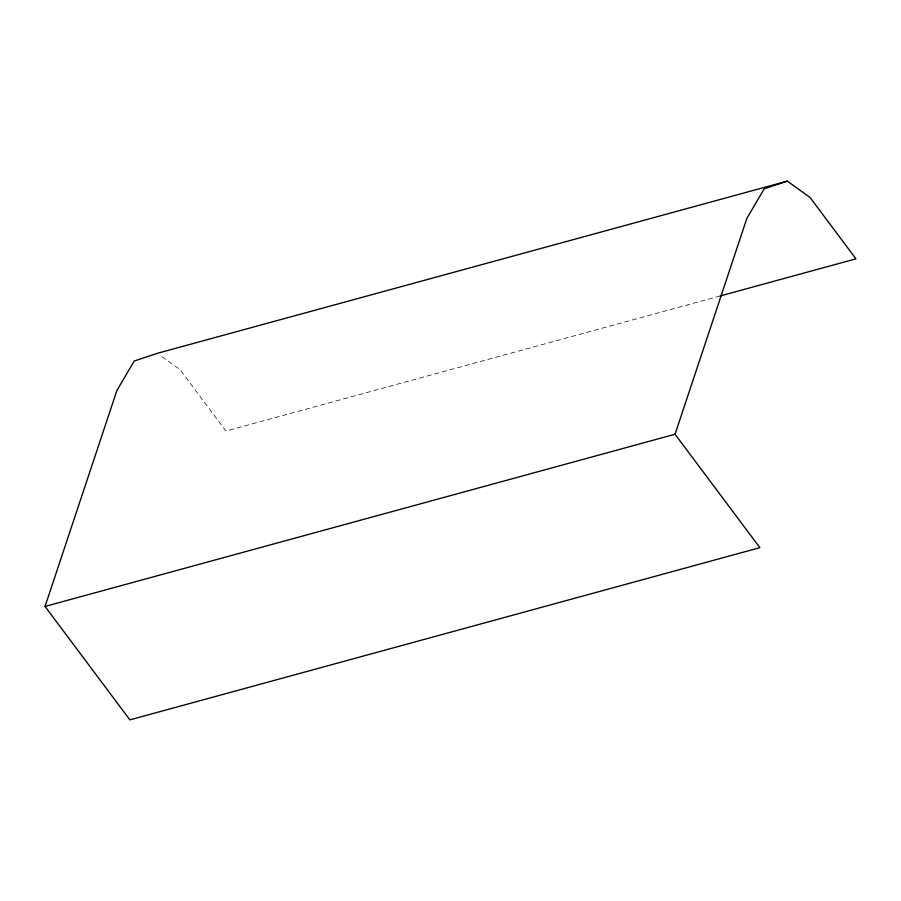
<?xml version="1.0" encoding="UTF-8"?>
<svg xmlns="http://www.w3.org/2000/svg" width="901" height="901" viewBox="0 0 901 901"><rect width="100%" height="100%" fill="white"/><g stroke="black" fill="none" stroke-linecap="round" stroke-linejoin="round"><path stroke-width="0.68" stroke-dasharray="4.5 3.38" d="M720.181 295.956L225.96 431.05L179.93 369.511L159.545 354.96"/><path stroke-width="1.35" d="M787.271 181.135L764.194 188.827L746.873 218.324L675.04 434.248L759.87 547.662L129.879 719.865L45.05 606.452L116.882 390.527L134.204 361.031L157.281 353.338L787.271 181.135L809.92 197.308L855.95 258.846L720.181 295.956M45.05 606.452L675.04 434.248"/></g></svg>
